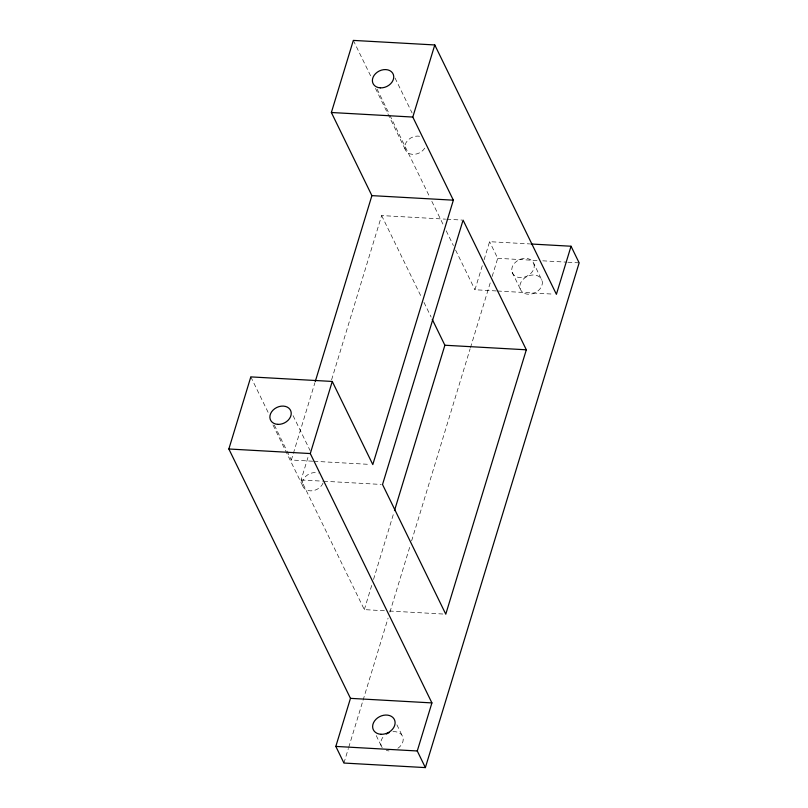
<?xml version="1.0" encoding="UTF-8"?>
<svg xmlns="http://www.w3.org/2000/svg" width="808" height="808" viewBox="0 0 808 808"><rect width="100%" height="100%" fill="white"/><g stroke="black" fill="none" stroke-linecap="round" stroke-linejoin="round"><path stroke-width="0.61" stroke-dasharray="4.04 3.03" d="M312.656 461.206L291.355 460.015L314.898 382.75M384.376 610.747L364.327 609.626L301.091 479.962L308.444 455.813M331.613 379.76L381.639 215.574L445.541 219.15M364.327 609.626L372.054 584.265M373.528 579.437L394.122 511.838M496.253 290.941L474.952 289.749L482.639 264.519M484.103 259.711L489.598 241.683L529.695 243.925M343.935 763.045L348.349 748.551M348.713 747.35L362.691 701.465M363.065 700.253L388.082 618.14M389.921 612.111L410.151 545.693M411.625 540.865L470.115 348.864M470.478 347.662L490.719 281.245M492.183 276.417L497.708 258.308L489.598 241.683M446.794 219.21L461.822 220.059M497.708 258.308L537.795 260.55M542.814 260.822L566.62 262.156M567.873 262.226L579.144 262.863M497.506 291.011L553.884 294.163M313.908 461.277L370.296 464.428M301.091 479.962L322.392 481.154M323.644 481.225L381.275 484.446M389.385 611.02L443.269 614.04M533.866 263.711A11.706 9.07 -26 0 1 520.069 277.609A11.706 9.07 -26 0 1 515.06 262.661A11.706 9.07 -26 0 1 533.866 263.711L541.976 280.336A11.706 9.07 -26 0 1 528.169 294.233A11.706 9.07 -26 0 1 523.16 279.285A11.706 9.07 -26 0 1 541.976 280.336M512.131 272.276L520.231 288.9M395.051 78.043L412.09 112.979M353.338 40.4L371.024 76.669M377.104 89.133L389.264 114.069M389.82 115.201L429.624 196.809M431.836 201.344L443.996 226.28M446.208 230.815L453.389 245.551M455.601 250.086L474.952 289.749M375.498 88.436L405.182 149.288M381.639 215.574L421.776 297.879M423.978 302.384L431.129 317.049M293.082 415.666L310.12 450.601M250.823 376.892L268.902 413.959M274.377 425.19L286.426 449.904M286.981 451.026L291.355 460.015M272.983 424.927L302.667 485.79M396.9 724.816L402.849 737.007M376.245 735.593L381.103 745.572M392.971 731.715A11.706 9.07 -26 0 1 402.96 737.381A11.706 9.07 -26 0 1 397.587 748.511M389.052 750.905A11.706 9.07 -26 0 1 386.335 750.42M382.224 747.653A11.706 9.07 -26 0 1 384.032 735.957M323.028 483.083A11.12 8.615 -26 0 1 308.747 490.668A11.12 8.615 -26 0 1 303.444 479.306A11.12 8.615 -26 0 1 318.342 473.044M424.745 148.147A11.12 8.615 -26 0 1 410.413 153.974A11.12 8.615 -26 0 1 405.959 142.814A11.12 8.615 -26 0 1 420.039 136.33"/><path stroke-width="1.21" d="M530.947 243.996L571.044 246.238L579.144 262.863L425.372 767.6L343.935 763.045L335.825 746.42L350.47 698.354L228.856 448.995L250.823 376.892L332.26 381.447L372.801 464.57L453.349 200.182L412.807 117.059L434.775 44.955L353.338 40.4L331.371 112.504L371.902 195.627L315.261 381.538M425.372 767.6L417.271 750.975L431.916 702.91L310.292 453.551L332.26 381.447M394.486 510.626L444.875 345.238L432.229 319.301M526.321 349.793L445.774 614.181L382.527 484.517L463.075 220.129L526.321 349.793L444.875 345.238M571.044 246.238L556.399 294.304L434.775 44.955M331.371 112.504L412.807 117.059M371.902 195.627L453.349 200.182M228.856 448.995L310.292 453.551M350.47 698.354L431.916 702.91M335.825 746.42L417.271 750.975M386.365 734.058A11.706 9.07 -26 0 1 389.082 732.654M380.285 87.86A11.12 8.615 -26 0 0 393.395 74.659A11.12 8.615 -26 0 0 375.528 73.659A11.12 8.615 -26 0 0 380.285 87.86M277.78 424.362A11.12 8.615 -26 0 0 290.88 411.161A11.12 8.615 -26 0 0 273.013 410.161A11.12 8.615 -26 0 0 277.78 424.362M380.942 734.28A11.706 9.07 -26 0 0 394.738 720.383A11.706 9.07 -26 0 0 375.932 719.332A11.706 9.07 -26 0 0 380.942 734.28"/></g></svg>
